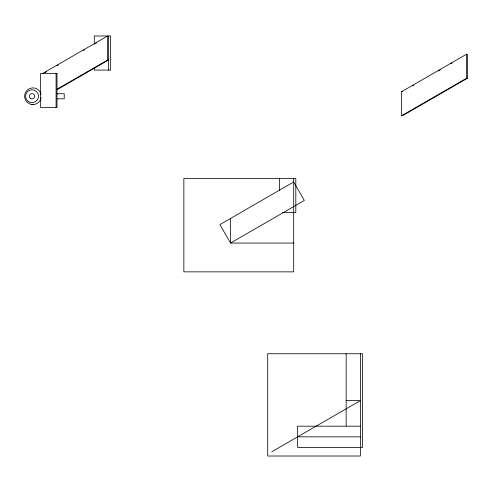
<?xml version="1.0" encoding="UTF-8"?>
<svg xmlns="http://www.w3.org/2000/svg" width="492" height="492" viewBox="0 0 492 492"><rect width="100%" height="100%" fill="white"/><g stroke="black" fill="none" stroke-linecap="round" stroke-linejoin="round"><path stroke-width="0.74" d="M42.767 73.388L107.613 35.984L107.613 60.03L56.666 89.415M44.993 72.625L46.316 71.863M56.9 65.756L58.228 64.993M83.369 50.491L84.692 49.729M95.276 43.622L96.604 42.859M56.9 89.796L108.511 60.03L107.613 60.03M401.656 91.653L466.502 54.249L467.4 54.249L467.4 78.29L402.554 115.694L401.656 115.694L401.656 91.653L402.554 91.653M412.481 85.928L413.803 85.165M438.286 71.039L440.272 69.895M450.856 63.788L452.179 63.025M401.656 115.694L466.502 78.29L467.4 78.29M271.812 451.754L360.378 400.617L346.159 400.617M56.617 93.738L64.224 93.738L64.224 98.818L56.562 98.812M41.02 94.507L40.793 93.437A8.352 8.352 0 0 0 34.434 88.025L32.257 87.914A8.352 8.352 0 0 0 24.575 96.18A8.352 8.352 0 0 0 32.14 104.556A8.352 8.352 0 0 0 41.137 97.748M282.457 212.581L295.809 212.581L295.809 178.491L183.848 178.491L183.848 271.855L293.681 271.855L293.681 178.491M293.681 243.054L230.527 243.054L219.875 224.598L293.681 181.985L304.333 200.441L230.527 243.054L230.527 218.448M360.378 426.183L297.642 426.183L297.642 447.492L362.506 447.492L362.506 353.742L267.691 353.742L267.691 456.016L360.378 456.016L360.378 353.742M297.642 436.841L360.378 436.841M31.414 104.452L33.591 104.562M466.502 54.249L466.502 78.29M346.159 353.742L346.159 425.974M279.462 178.491L279.462 190.613M108.511 35.984L108.511 70.079M94.292 44.317L94.292 35.984L110.645 35.984L110.645 70.079L94.292 70.079L94.292 67.804M56.088 73.388L56.088 107.477M56.986 73.388L40.639 73.388L40.639 107.477L56.986 107.477L56.986 73.388M30.707 98.511A2.644 2.644 0 0 0 34.698 96.278A2.644 2.644 0 0 0 30.768 93.935A2.644 2.644 0 0 0 30.707 98.511M28.468 101.629A6.476 6.476 0 0 0 38.524 96.653A6.476 6.476 0 0 0 29.182 90.436A6.476 6.476 0 0 0 28.468 101.629"/></g></svg>
